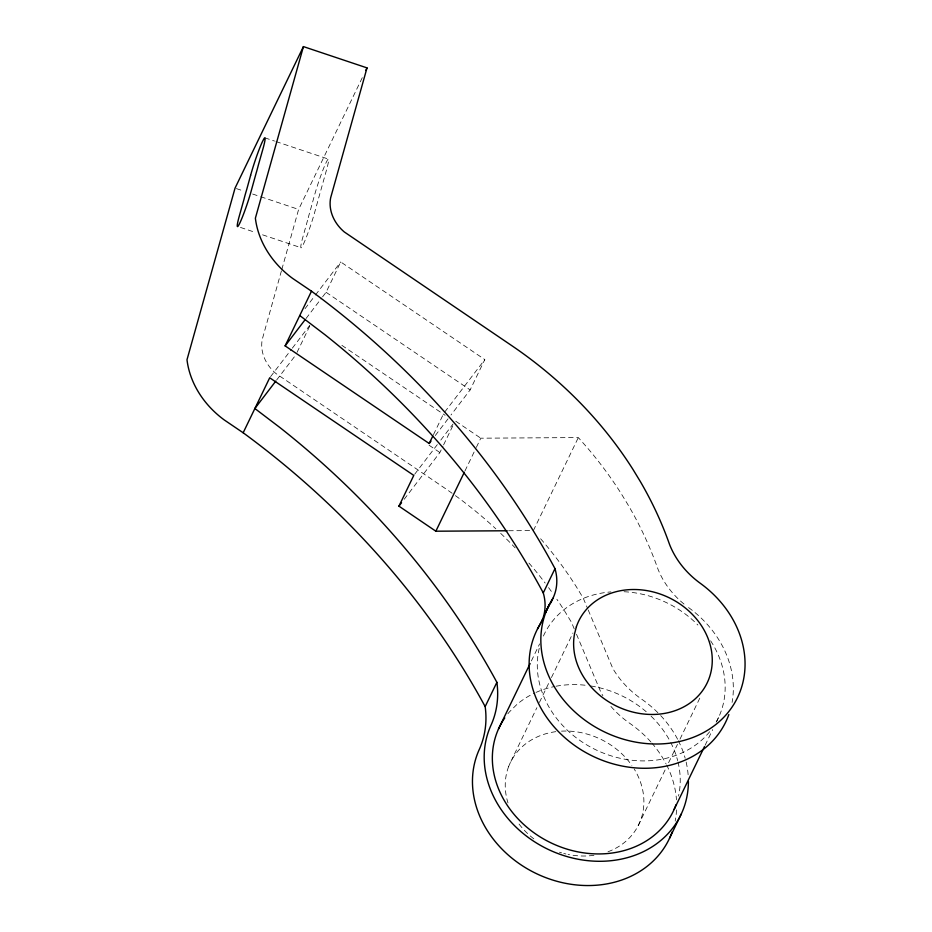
<?xml version="1.0" encoding="UTF-8"?>
<svg xmlns="http://www.w3.org/2000/svg" width="932" height="932" viewBox="0 0 932 932"><rect width="100%" height="100%" fill="white"/><g stroke="black" fill="none" stroke-linecap="round" stroke-linejoin="round"><path stroke-width="0.7" stroke-dasharray="4.66 3.5" d="M281.429 270.863L262.276 339.283A39.68 33.529 25.8 0 0 275.872 373.476L443.259 487.11A386.85 326.899 25.8 0 1 452.125 493.273M281.825 269.465L298.624 209.42L362.583 77.053M508.616 766.617L507.975 768.399A71.286 60.254 25.8 0 0 507.998 802.953M297.04 352.366L310.041 325.466M322.589 296.854L326.072 292.287L340.728 261.962L484.803 359.577L470.147 389.914L450.983 414.996M433.473 434.662L443.853 413.167M404.173 499.296L439.881 452.544L442.98 446.148M443.597 444.867L452.882 425.656M464.963 470.94L475.716 448.676M476.357 447.36L480.784 438.191L578.329 437.574L587.37 447.814A386.85 326.899 25.8 0 1 621.341 493.832L628.669 505.901A386.85 326.899 25.8 0 1 657.782 568.625A83.787 70.797 25.8 0 0 685.125 604.95M533.384 530.588L578.329 437.574M531.38 660.928L539.616 643.907M510.922 761.421L536.879 707.691M539.418 702.448L548.913 682.795M551.441 677.552L572.97 632.991M638.199 825.636L666.065 767.968M668.593 762.726L677.459 744.377M679.999 739.134L700.258 697.194M705.116 745.285L712.712 729.57M716.51 721.706L719.038 716.463M305.009 308.702L314.585 296.166M315.459 295.025L340.728 261.962M306.034 318.511L321.715 297.995M270.583 376.645L291.495 349.279M292.357 348.137L309.785 325.326M276.641 380.011L295.805 354.929M444.727 412.037L484.803 359.577M435.302 435.524L450.109 416.138M414.658 474.26L437.306 444.622M440.801 440.055L452.987 424.095M508.639 530.751L531.927 530.599M264.874 137.831L274.544 141.07M275.93 141.536L328.39 159.092M236.39 188.602L243.159 190.862M252.63 194.031L259.399 196.291M260.75 196.745L298.624 209.42M240.468 227.431L255.659 232.522M262.568 234.829L301.222 247.772M326.072 292.287L470.147 389.914M455.771 421.241L480.784 438.191M341.869 345.341L445.123 415.311M429.081 445.228L439.881 452.544M540.618 538.778L542.424 540.828A386.85 326.899 25.8 0 1 576.395 586.857L583.199 598.041L587.673 608.678M528.898 563.045L530.704 565.095A386.85 326.899 25.8 0 1 545.162 583.036M588.232 610.006L612.848 668.535A90.031 76.075 25.8 0 0 640.96 698.697A104.99 88.715 25.8 0 1 659.705 714.564M574.263 628.949L571.467 622.296L564.676 611.112A386.85 326.899 25.8 0 0 556.87 599.264M576.512 634.273L601.117 692.791A90.031 76.075 25.8 0 0 602.888 695.668M608.002 851.766A71.286 60.254 25.8 0 0 642.672 813.17L643.045 811.294A71.286 60.254 25.8 0 0 634.203 768.993M593.94 855.308A71.286 60.254 25.8 0 1 568.066 854.446M565.91 853.98A71.286 60.254 25.8 0 1 563.744 853.444M561.6 852.862A71.286 60.254 25.8 0 1 559.468 852.209M533.826 838.847A71.286 60.254 25.8 0 1 517.237 821.581M508.604 766.663A71.286 60.254 25.8 0 1 557.243 731.492M561.495 731.142A71.286 60.254 25.8 0 1 631.861 765.44M455.41 495.638A386.85 326.899 25.8 0 1 495.836 528.817M500.694 533.384A386.85 326.899 25.8 0 1 515.151 547.841M548.598 587.626A386.85 326.899 25.8 0 1 552.793 593.416M507.87 713.772A96.59 81.62 25.8 0 1 509.524 711.792L516.922 704.452A96.59 81.62 25.8 0 1 534.863 692.942M536.098 692.383A96.59 81.62 25.8 0 1 554.633 686.5M556.02 686.232A96.59 81.62 25.8 0 1 586.962 685.428M590.888 685.987A96.59 81.62 25.8 0 1 647.181 712.572M651.084 716.172A96.59 81.62 25.8 0 1 670.073 741.231M670.725 742.489A96.59 81.62 25.8 0 1 677.669 760.652M678.007 761.968A96.59 81.62 25.8 0 1 678.531 796.068M709.648 731.748A96.59 81.62 25.8 0 1 595.105 749.444A96.59 81.62 25.8 0 1 539.267 648.194M543.414 636.043A96.59 81.62 25.8 0 1 610.903 591.913M624.032 591.727A96.59 81.62 25.8 0 1 697.893 625.023M710.638 640.82A96.59 81.62 25.8 0 1 716.149 722.183M688.573 607.571A104.99 88.715 25.8 0 1 732.086 702.425M650.886 741.965A104.99 88.715 25.8 0 0 629.228 722.964A90.031 76.075 25.8 0 1 608.864 703.951M651.829 743.037A104.99 88.715 25.8 0 1 665.996 763.751M666.625 764.974A104.99 88.715 25.8 0 1 676.469 799.819M676.562 809.861A104.99 88.715 25.8 0 1 675.164 821.08M660.683 715.601A104.99 88.715 25.8 0 1 677.727 739.484M678.345 740.707A104.99 88.715 25.8 0 1 685.171 758.24M686.15 762.073A104.99 88.715 25.8 0 1 688.189 775.564M307.572 220.278L302.271 239.268A25.199 2.015 -71.5 0 0 303.284 244.417A25.199 2.015 -71.5 0 0 313.944 214.989L319.874 193.67A25.199 2.015 -71.5 0 0 320.445 191.666L326.689 169.356A25.199 2.015 -71.5 0 0 327.4 160.106L325.722 163.356A25.199 2.015 -71.5 0 0 314.131 196.629L310.03 211.413A25.199 2.015 -71.5 0 0 307.851 219.171L307.572 220.278"/><path stroke-width="1.4" d="M552.944 598.274L549.216 604.705A104.99 88.715 25.8 0 0 596.631 727.799A104.99 88.715 25.8 0 0 730.863 708.798A104.99 88.715 25.8 0 0 700.305 583.304A83.787 70.797 25.8 0 1 669.514 544.358A386.85 326.899 25.8 0 0 640.389 481.634L633.061 469.577A386.85 326.899 25.8 0 0 511.645 345.562L344.257 231.928A39.68 33.529 25.8 0 1 330.662 197.747L367.01 67.885L303.424 46.6L255.38 218.205A89.763 75.853 25.8 0 0 292.555 278.353L311.498 291.192A781.051 659.996 25.8 0 1 554.994 568.637A53.881 45.528 25.8 0 1 552.944 598.274L550.707 602.899M672.17 831.868A104.99 88.715 25.8 0 1 540.781 875.614A104.99 88.715 25.8 0 1 479.607 748.746A104.186 88.039 25.8 0 0 485.164 706.596A775.051 654.928 25.8 0 0 243.17 432.774L269.709 377.786L413.785 475.402L398.943 506.146L435.85 531.205L507.183 530.762M430.945 441.22L429.198 443.504L285.122 345.877L311.498 291.192M303.424 46.6L235.039 188.148L186.994 359.752A89.763 75.853 25.8 0 0 224.169 419.889L243.17 432.774M365.752 70.506L367.01 67.885M429.198 443.504L432.867 435.92M435.85 531.205L464.322 472.256M485.164 706.596L496.884 682.329A775.051 654.94 25.8 0 0 279.891 427.532L254.867 408.519L275.767 381.153M542.296 620.071A53.881 45.528 25.8 0 0 543.274 592.903L554.994 568.637M728.836 714.588A104.99 88.715 25.8 0 1 595.932 757.669A104.99 88.715 25.8 0 1 537.496 628.972L543.17 618.499M549.216 604.705L545.313 612.79L551.686 600.662M542.68 619.5L537.496 628.972M498.469 729.057L530.122 663.549M674.104 809.477L704.476 746.59M669.526 838.311L681.245 814.044M285.122 345.877L305.16 319.653M398.943 506.146L401.552 502.721M299.778 315.552L324.988 334.751A781.051 659.996 25.8 0 1 543.274 592.903M688.399 781.307A104.99 88.715 25.8 0 1 567.204 856.625A104.99 88.715 25.8 0 1 491.327 724.49A104.186 88.039 25.8 0 0 496.884 682.329M676.026 804.724A96.59 81.62 25.8 0 1 548.82 841.794A96.59 81.62 25.8 0 1 504.771 717.896M576.36 626.852L574.462 634.214A71.286 60.242 25.8 0 0 665.098 713.306A71.286 60.242 25.8 0 0 690.903 612.941A71.286 60.242 25.8 0 0 576.36 626.852M250.615 175.367L246.735 189.441A25.199 2.015 -71.5 0 0 243.928 199.553L238.755 218.006A25.199 2.015 -71.5 0 0 239.769 223.167A25.199 2.015 -71.5 0 0 250.428 193.728L256.149 173.096A25.199 2.015 -71.5 0 0 256.929 170.405L257.104 169.764A25.199 2.015 -71.5 0 0 258.199 165.628L263.173 148.095A25.199 2.015 -71.5 0 0 263.884 138.845L262.207 142.107A25.199 2.015 -71.5 0 0 250.615 175.367"/></g></svg>
